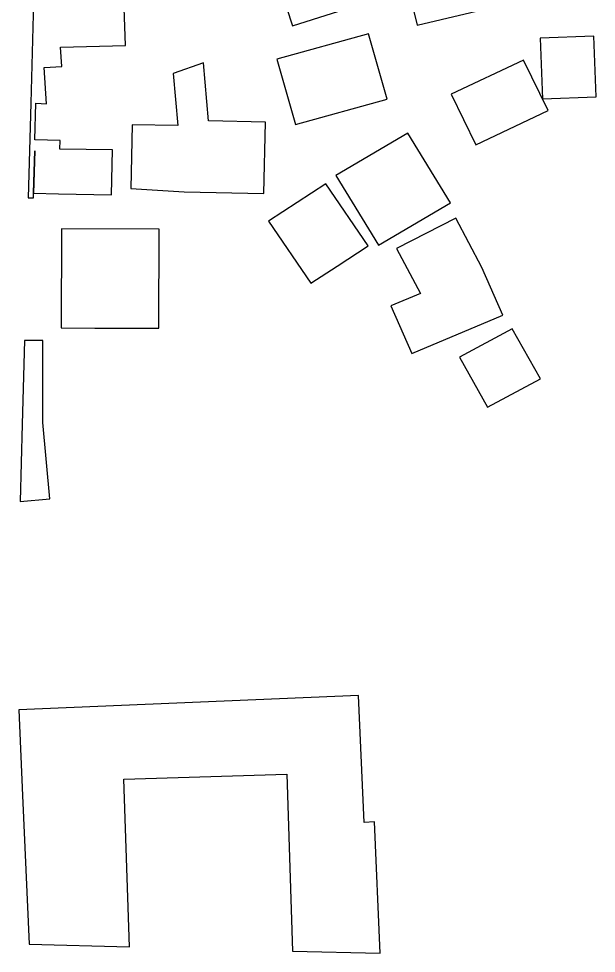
# Model space of a CAD drawing. Extents: x -255 to 680, y -360 to 140.
# Drawn here: x -254.8 to -155.1, y -274.2 to -112.9 of the extents above; entities that cross this region are included whole.
import ezdxf

# ---------------------------------------------------------------- set-up
doc = ezdxf.new("R2010")
doc.units = 0
doc.layers.add('CALQUE_1', color=7, linetype='CONTINUOUS')

# ---------------------------------------------------------------- blocks, each defined once
blk = doc.blocks.new('BLOCK_3')
at = {"layer": 'CALQUE_1', "color": 7}
for points in [[(-175.84, -97.73), (-189.22, -100.89), (-185.98, -114.05), (-172.61, -110.9), (-175.84, -97.73)], [(-210.59, -104.77), (-207.52, -114.18), (-196.05, -110.57), (-199.12, -101.16), (-210.59, -104.77)], [(-252.24, -142.99), (-252.02, -135.72), (-252.23, -143.04), (-247.9, -143.15), (-238.75, -143.34), (-238.58, -135.58), (-247.66, -135.44), (-247.65, -133.98), (-251.98, -133.87), (-251.81, -127.53), (-249.97, -127.63), (-250.41, -121.35), (-247.32, -121.2), (-247.58, -117.83), (-236.37, -117.56), (-236.61, -109.37), (-252.23, -110.04), (-252.7, -127.51), (-252.92, -135.7), (-253.14, -143.84), (-252.24, -143.86), (-252.24, -142.99)], [(-191.17, -126.83), (-194.41, -115.54), (-210.25, -119.92), (-207.02, -131.2), (-191.17, -126.83)], [(-164.76, -116.28), (-164.35, -126.76), (-155.09, -126.43), (-155.5, -115.94), (-164.76, -116.28)], [(-212.47, -143.09), (-212.19, -130.8), (-222.02, -130.59), (-222.89, -120.56), (-228.12, -122.39), (-227.3, -131.36), (-235.21, -131.23), (-235.4, -142.25), (-226.25, -142.79), (-212.47, -143.09)], [(-180.16, -125.98), (-175.91, -134.68), (-163.4, -128.8), (-167.64, -120.1), (-180.16, -125.98)], [(-180.28, -144.72), (-187.6, -132.71), (-200.04, -140), (-192.71, -152.02), (-180.28, -144.72)], [(-199.82, -155.63), (-194.49, -152.15), (-201.77, -141.41), (-211.65, -147.86), (-204.38, -158.59), (-199.82, -155.63)], [(-174.83, -155.87), (-179.34, -147.37), (-189.57, -152.59), (-185.45, -160.34), (-190.53, -162.49), (-186.93, -170.71), (-171.23, -164.08), (-174.83, -155.87)], [(-247.48, -166.29), (-241.65, -166.36), (-230.61, -166.35), (-230.55, -149.26), (-247.42, -149.21), (-247.48, -166.29)], [(-178.69, -171.38), (-173.85, -180), (-164.75, -175.08), (-169.6, -166.46), (-178.69, -171.38)], [(-250.64, -182.61), (-250.62, -168.47), (-253.8, -168.47), (-254.19, -182.93), (-254.54, -196.28), (-249.4, -195.82), (-250.64, -182.61)], [(-195.14, -251.66), (-196.12, -229.73), (-254.78, -232.24), (-254.12, -247), (-252.97, -272.67), (-235.67, -273.12), (-236.63, -244.21), (-208.52, -243.33), (-207.5, -273.85), (-192.39, -274.24), (-193.4, -251.57), (-195.14, -251.66)]]:
    blk.add_lwpolyline(points, dxfattribs=at)
blk = doc.blocks.new('BLOCK_2')
at = {"layer": 'CALQUE_1'}
blk.add_blockref('BLOCK_3', (0, 0), dxfattribs=at)

msp = doc.modelspace()

# ---------------------------------------------------------------- block references
at = {"layer": 'CALQUE_1'}
msp.add_blockref('BLOCK_2', (0, 0), dxfattribs=at)

doc.saveas('drawing.dxf')
